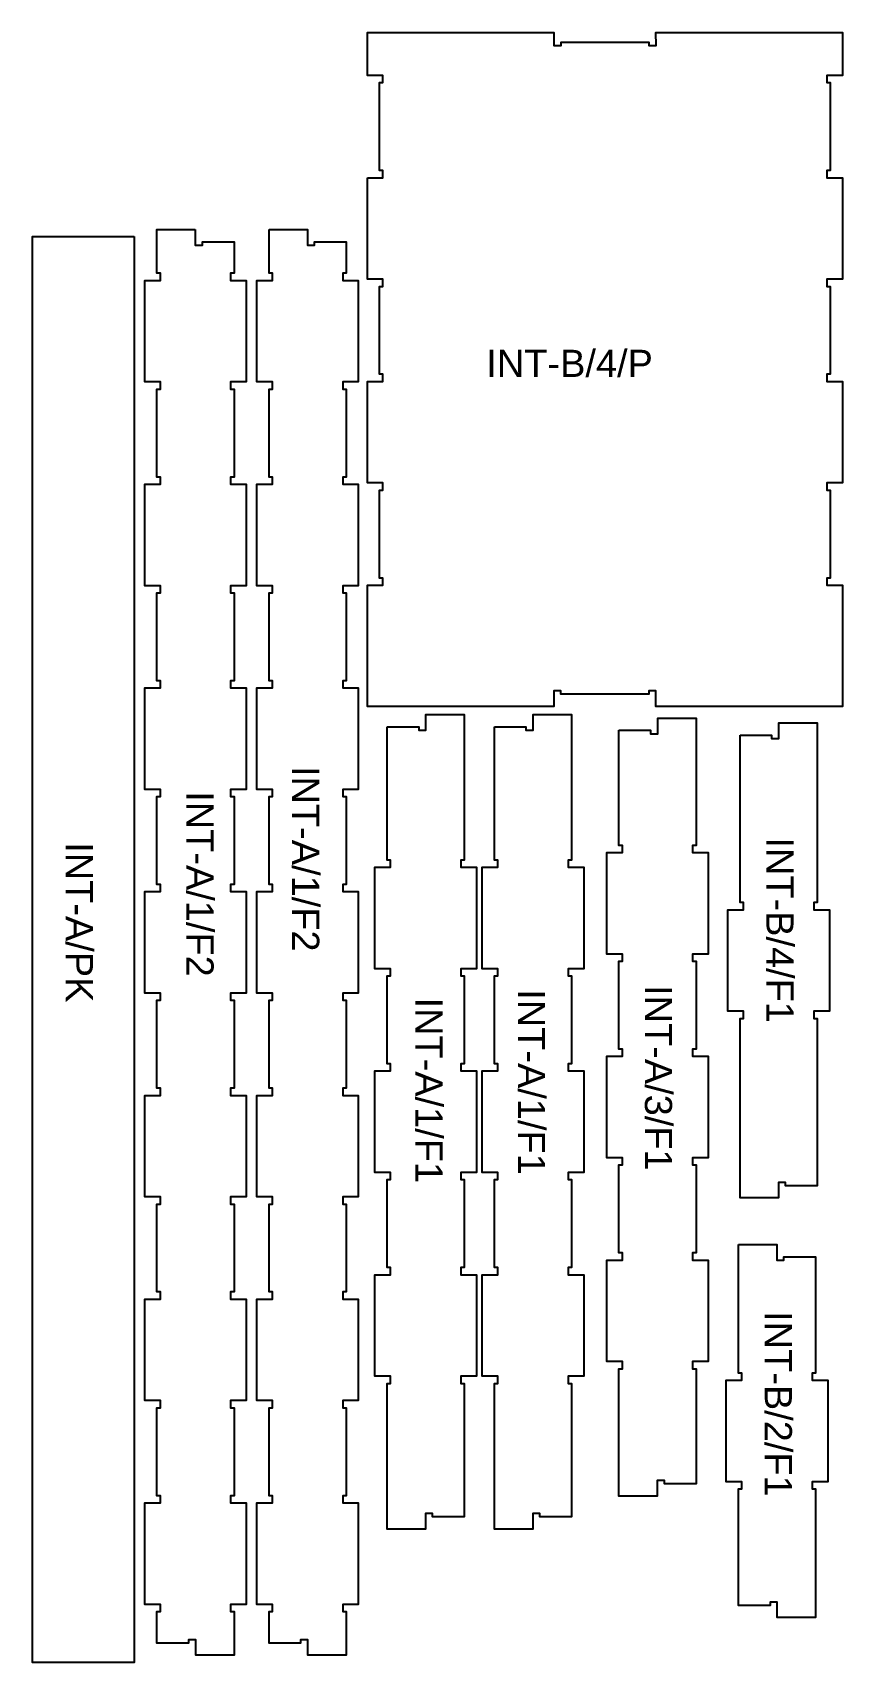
# Model space of a CAD drawing. Header units: millimetres. Extents: x 104 to 1296, y 100 to 2500.
import ezdxf

# ---------------------------------------------------------------- set-up
doc = ezdxf.new("R2010")
doc.units = ezdxf.units.MM
doc.layers.add('1_ANYTOOL_1MMDEEP_INSIDE', color=2, linetype='Continuous', true_color=0xffff00)
doc.layers.add('6_ANYTOOL_CUTTHROUGH_OUTSI', color=5, linetype='Continuous', true_color=0x0000ff)
doc.styles.add('textstyle11', font='standard')
doc.styles.add('textstyle12', font='standard')
doc.styles.add('textstyle13', font='standard')
doc.styles.add('textstyle14', font='standard')
doc.styles.add('textstyle15', font='standard')
doc.styles.add('textstyle16', font='standard')
doc.styles.add('textstyle17', font='standard')
doc.styles.add('textstyle18', font='standard')
doc.styles.add('textstyle19', font='standard')

msp = doc.modelspace()

# ---------------------------------------------------------------- linework, layer by layer
at = {"layer": '6_ANYTOOL_CUTTHROUGH_OUTSI'}
for points in [[(596.7, 2286.3), (619.7, 2286.3), (619.7, 2296.8), (614.7, 2296.8), (614.7, 2426.3), (619.7, 2426.3), (619.7, 2436.8), (596.7, 2436.8), (596.7, 2500), (871.2, 2500), (871.4, 2481), (881.9, 2481), (881.9, 2486), (1011.4, 2486), (1011.4, 2481), (1021.9, 2481), (1021.7, 2500), (1296.2, 2500), (1296.2, 2436.8), (1273.2, 2436.8), (1273.2, 2426.3), (1278.2, 2426.3), (1278.2, 2296.8), (1273.2, 2296.8), (1273.2, 2286.3), (1296.2, 2286.3), (1296.2, 2136.8), (1273.2, 2136.8), (1273.2, 2126.3), (1278.2, 2126.3), (1278.2, 1996.8), (1273.2, 1996.8), (1273.2, 1986.3), (1296.2, 1986.3), (1296.2, 1836.8), (1273.2, 1836.8), (1273.2, 1826.3), (1278.2, 1826.3), (1278.2, 1696.8), (1273.2, 1696.8), (1273.2, 1686.3), (1296.2, 1686.3), (1296.2, 1507.7), (1021.7, 1507.7), (1021.7, 1530.7), (1011.2, 1530.7), (1011.2, 1525.7), (881.7, 1525.7), (881.7, 1530.7), (871.2, 1530.7), (871.2, 1507.7), (596.7, 1507.7), (596.7, 1686.3), (619.7, 1686.3), (619.7, 1696.8), (614.7, 1696.8), (614.7, 1826.3), (619.7, 1826.3), (619.7, 1836.8), (596.7, 1836.8), (596.7, 1986.3), (619.7, 1986.3), (619.7, 1996.8), (614.7, 1996.8), (614.7, 2126.3), (619.7, 2126.3), (619.7, 2136.8), (596.7, 2136.8)], [(343.4, 2210), (343.4, 2187), (353.9, 2187), (353.9, 2192), (400.4, 2192), (400.4, 2145.5), (395.4, 2145.5), (395.4, 2135), (418.4, 2135), (418.4, 1985.5), (395.4, 1985.5), (395.4, 1975), (400.4, 1975), (400.4, 1845.5), (395.4, 1845.5), (395.4, 1835), (418.4, 1835), (418.4, 1685.5), (395.4, 1685.5), (395.4, 1675), (400.4, 1675), (400.4, 1545.5), (395.4, 1545.5), (395.4, 1535), (418.4, 1535), (418.4, 1385.5), (395.4, 1385.5), (395.4, 1375), (400.4, 1375), (400.4, 1245.5), (395.4, 1245.5), (395.4, 1235), (418.4, 1235), (418.4, 1085.5), (395.4, 1085.5), (395.4, 1075), (400.4, 1075), (400.4, 945.5), (395.4, 945.5), (395.4, 935), (418.4, 935), (418.4, 785.5), (395.4, 785.5), (395.4, 775), (400.4, 775), (400.4, 645.5), (395.4, 645.5), (395.4, 635), (418.4, 635), (418.4, 485.5), (395.4, 485.5), (395.4, 475), (400.4, 475), (400.4, 345.5), (395.4, 345.5), (395.4, 335), (418.4, 335), (418.4, 185.5), (395.4, 185.5), (395.4, 175), (400.4, 175), (400.4, 110.5), (343.9, 110.5), (343.9, 133.5), (333.4, 133.5), (333.4, 128.5), (286.9, 128.5), (286.9, 175), (291.9, 175), (291.9, 185.5), (268.9, 185.5), (268.9, 335), (291.9, 335), (291.9, 345.5), (286.9, 345.5), (286.9, 475), (291.9, 475), (291.9, 485.5), (268.9, 485.5), (268.9, 635), (291.9, 635), (291.9, 645.5), (286.9, 645.5), (286.9, 775), (291.9, 775), (291.9, 785.5), (268.9, 785.5), (268.9, 935), (291.9, 935), (291.9, 945.5), (286.9, 945.5), (286.9, 1075), (291.9, 1075), (291.9, 1085.5), (268.9, 1085.5), (268.9, 1235), (291.9, 1235), (291.9, 1245.5), (286.9, 1245.5), (286.9, 1375), (291.9, 1375), (291.9, 1385.5), (268.9, 1385.5), (268.9, 1535), (291.9, 1535), (291.9, 1545.5), (286.9, 1545.5), (286.9, 1675), (291.9, 1675), (291.9, 1685.5), (268.9, 1685.5), (268.9, 1835), (291.9, 1835), (291.9, 1845.5), (286.9, 1845.5), (286.9, 1975), (291.9, 1975), (291.9, 1985.5), (268.9, 1985.5), (268.9, 2135), (291.9, 2135), (291.9, 2145.5), (286.9, 2145.5), (286.9, 2210)], [(451.9, 2210), (508.4, 2210), (508.4, 2187), (518.9, 2187), (518.9, 2192), (565.4, 2192), (565.4, 2145.5), (560.4, 2145.5), (560.4, 2135), (583.4, 2135), (583.4, 1985.5), (560.4, 1985.5), (560.4, 1975), (565.4, 1975), (565.4, 1845.5), (560.4, 1845.5), (560.4, 1835), (583.4, 1835), (583.4, 1685.5), (560.4, 1685.5), (560.4, 1675), (565.4, 1675), (565.4, 1545.5), (560.4, 1545.5), (560.4, 1535), (583.4, 1535), (583.4, 1385.5), (560.4, 1385.5), (560.4, 1375), (565.4, 1375), (565.4, 1245.5), (560.4, 1245.5), (560.4, 1235), (583.4, 1235), (583.4, 1085.5), (560.4, 1085.5), (560.4, 1075), (565.4, 1075), (565.4, 945.5), (560.4, 945.5), (560.4, 935), (583.4, 935), (583.4, 785.5), (560.4, 785.5), (560.4, 775), (565.4, 775), (565.4, 645.5), (560.4, 645.5), (560.4, 635), (583.4, 635), (583.4, 485.5), (560.4, 485.5), (560.4, 475), (565.4, 475), (565.4, 345.5), (560.4, 345.5), (560.4, 335), (583.4, 335), (583.4, 185.5), (560.4, 185.5), (560.4, 175), (565.4, 175), (565.4, 110.5), (508.9, 110.5), (508.9, 133.5), (498.4, 133.5), (498.4, 128.5), (451.9, 128.5), (451.9, 175), (456.9, 175), (456.9, 185.5), (433.9, 185.5), (433.9, 335), (456.9, 335), (456.9, 345.5), (451.9, 345.5), (451.9, 475), (456.9, 475), (456.9, 485.5), (433.9, 485.5), (433.9, 635), (456.9, 635), (456.9, 645.5), (451.9, 645.5), (451.9, 775), (456.9, 775), (456.9, 785.5), (433.9, 785.5), (433.9, 935), (456.9, 935), (456.9, 945.5), (451.9, 945.5), (451.9, 1075), (456.9, 1075), (456.9, 1085.5), (433.9, 1085.5), (433.9, 1235), (456.9, 1235), (456.9, 1245.5), (451.9, 1245.5), (451.9, 1375), (456.9, 1375), (456.9, 1385.5), (433.9, 1385.5), (433.9, 1535), (456.9, 1535), (456.9, 1545.5), (451.9, 1545.5), (451.9, 1675), (456.9, 1675), (456.9, 1685.5), (433.9, 1685.5), (433.9, 1835), (456.9, 1835), (456.9, 1845.5), (451.9, 1845.5), (451.9, 1975), (456.9, 1975), (456.9, 1985.5), (433.9, 1985.5), (433.9, 2135), (456.9, 2135), (456.9, 2145.5), (451.9, 2145.5)], [(253.4, 2199.5), (253.4, 100), (103.8, 100), (103.8, 2199.5)], [(625.8, 1477.8), (672.3, 1477.8), (672.3, 1472.8), (682.8, 1472.8), (682.8, 1495.8), (739.3, 1495.8), (739.3, 1281.3), (734.3, 1281.3), (734.3, 1270.8), (757.3, 1270.8), (757.3, 1121.3), (734.3, 1121.3), (734.3, 1110.8), (739.3, 1110.8), (739.3, 981.3), (734.3, 981.3), (734.3, 970.9), (757.3, 970.9), (757.3, 821.4), (734.3, 821.4), (734.3, 810.9), (739.3, 810.9), (739.3, 681.4), (734.3, 681.4), (734.3, 670.9), (757.3, 670.9), (757.3, 521.4), (734.3, 521.4), (734.3, 510.9), (739.3, 510.9), (739.3, 314.4), (692.8, 314.4), (692.8, 319.4), (682.3, 319.4), (682.3, 296.4), (625.8, 296.4), (625.8, 510.9), (630.8, 510.9), (630.8, 521.4), (607.8, 521.4), (607.8, 670.9), (630.8, 670.9), (630.8, 681.4), (625.8, 681.4), (625.8, 810.9), (630.8, 810.9), (630.8, 821.4), (607.8, 821.4), (607.8, 970.9), (630.8, 970.9), (630.8, 981.3), (625.8, 981.3), (625.8, 1110.8), (630.8, 1110.8), (630.8, 1121.3), (607.8, 1121.3), (607.8, 1270.8), (630.8, 1270.8), (630.8, 1281.3), (625.8, 1281.3)], [(783.8, 1477.8), (830.3, 1477.8), (830.3, 1472.8), (840.8, 1472.8), (840.8, 1495.8), (897.3, 1495.8), (897.3, 1281.3), (892.3, 1281.3), (892.3, 1270.8), (915.3, 1270.8), (915.3, 1121.3), (892.3, 1121.3), (892.3, 1110.8), (897.3, 1110.8), (897.3, 981.3), (892.3, 981.3), (892.3, 970.9), (915.3, 970.9), (915.3, 821.4), (892.3, 821.4), (892.3, 810.9), (897.3, 810.9), (897.3, 681.4), (892.3, 681.4), (892.3, 670.9), (915.3, 670.9), (915.3, 521.4), (892.3, 521.4), (892.3, 510.9), (897.3, 510.9), (897.3, 314.4), (850.8, 314.4), (850.8, 319.4), (840.3, 319.4), (840.3, 296.4), (783.8, 296.4), (783.8, 510.9), (788.8, 510.9), (788.8, 521.4), (765.8, 521.4), (765.8, 670.9), (788.8, 670.9), (788.8, 681.4), (783.8, 681.4), (783.8, 810.9), (788.8, 810.9), (788.8, 821.4), (765.8, 821.4), (765.8, 970.9), (788.8, 970.9), (788.8, 981.3), (783.8, 981.3), (783.8, 1110.8), (788.8, 1110.8), (788.8, 1121.3), (765.8, 1121.3), (765.8, 1270.8), (788.8, 1270.8), (788.8, 1281.3), (783.8, 1281.3)], [(967.2, 1472.6), (1013.7, 1472.6), (1013.7, 1467.6), (1024.2, 1467.6), (1024.2, 1490.6), (1080.7, 1490.6), (1080.7, 1303), (1075.7, 1303), (1075.7, 1292.5), (1098.7, 1292.5), (1098.7, 1143), (1075.7, 1143), (1075.7, 1132.5), (1080.7, 1132.5), (1080.7, 1003), (1075.7, 1003), (1075.7, 992.5), (1098.7, 992.5), (1098.7, 843), (1075.7, 843), (1075.7, 832.5), (1080.7, 832.5), (1080.7, 703), (1075.7, 703), (1075.7, 692.5), (1098.7, 692.5), (1098.7, 543), (1075.7, 543), (1075.7, 532.5), (1080.7, 532.5), (1080.7, 362.8), (1034.2, 362.8), (1034.2, 367.8), (1023.7, 367.8), (1023.7, 344.8), (967.2, 344.8), (967.2, 532.5), (972.2, 532.5), (972.2, 543), (949.2, 543), (949.2, 692.5), (972.2, 692.5), (972.2, 703), (967.2, 703), (967.2, 832.5), (972.2, 832.5), (972.2, 843), (949.2, 843), (949.2, 992.5), (972.2, 992.5), (972.2, 1003), (967.2, 1003), (967.2, 1132.5), (972.2, 1132.5), (972.2, 1143), (949.2, 1143), (949.2, 1292.5), (972.2, 1292.5), (972.2, 1303), (967.2, 1303)], [(1145.5, 1465.4), (1192, 1465.4), (1192, 1460.4), (1202.5, 1460.4), (1202.5, 1483.4), (1259, 1483.4), (1259, 1218.9), (1254, 1218.9), (1254, 1208.4), (1277, 1208.4), (1277, 1058.9), (1254, 1058.9), (1254, 1048.4), (1259, 1048.4), (1259, 801.9), (1212.5, 801.9), (1212.5, 806.9), (1202, 806.9), (1202, 783.9), (1145.5, 783.9), (1145.5, 1048.4), (1150.5, 1048.4), (1150.5, 1058.9), (1127.5, 1058.9), (1127.5, 1208.4), (1150.5, 1208.4), (1150.5, 1218.9), (1145.5, 1218.9)], [(1143.2, 715.4), (1199.7, 715.4), (1199.7, 692.4), (1210.2, 692.4), (1210.2, 697.4), (1256.7, 697.4), (1256.7, 525.9), (1251.7, 525.9), (1251.7, 515.4), (1274.7, 515.4), (1274.7, 365.9), (1251.7, 365.9), (1251.7, 355.4), (1256.7, 355.4), (1256.7, 165.9), (1200.2, 165.9), (1200.2, 188.9), (1189.7, 188.9), (1189.7, 183.9), (1143.2, 183.9), (1143.2, 355.4), (1148.2, 355.4), (1148.2, 365.9), (1125.2, 365.9), (1125.2, 515.4), (1148.2, 515.4), (1148.2, 525.9), (1143.2, 525.9)]]:
    msp.add_lwpolyline(points, close=True, dxfattribs=at)

# ---------------------------------------------------------------- texts
at = {"layer": '1_ANYTOOL_1MMDEEP_INSIDE', "insert": (771.9, 2032.9), "char_height": 40, "width": 275.663, "attachment_point": 1, "style": 'textstyle19'}
msp.add_mtext('\\fArial;INT-B/4/P', dxfattribs=at)
at = {"layer": '1_ANYTOOL_1MMDEEP_INSIDE', "char_height": 40, "attachment_point": 1, "rotation": 270}
for s, insert, width, style in [('\\fArial;INT-A/1/F2', (525.9, 1420), 302.892, 'textstyle13'), ('\\fArial;INT-A/1/F2', (370.3, 1382.9), 302.892, 'textstyle12'), ('\\fArial;INT-A/PK', (192.7, 1307.8), 268.916, 'textstyle11'), ('\\fArial;INT-B/4/F1', (1224.3, 1314.9), 295.904, 'textstyle17'), ('\\fArial;INT-A/1/F1', (858.5, 1091.3), 295.904, 'textstyle15'), ('\\fArial;INT-A/3/F1', (1045.4, 1097.4), 295.904, 'textstyle16'), ('\\fArial;INT-A/1/F1', (707.4, 1079.1), 295.904, 'textstyle14'), ('\\fArial;INT-B/2/F1', (1221.9, 617.3), 295.904, 'textstyle18')]:
    msp.add_mtext(s, dxfattribs=dict(at, insert=insert, width=width, style=style))

doc.saveas('drawing.dxf')
